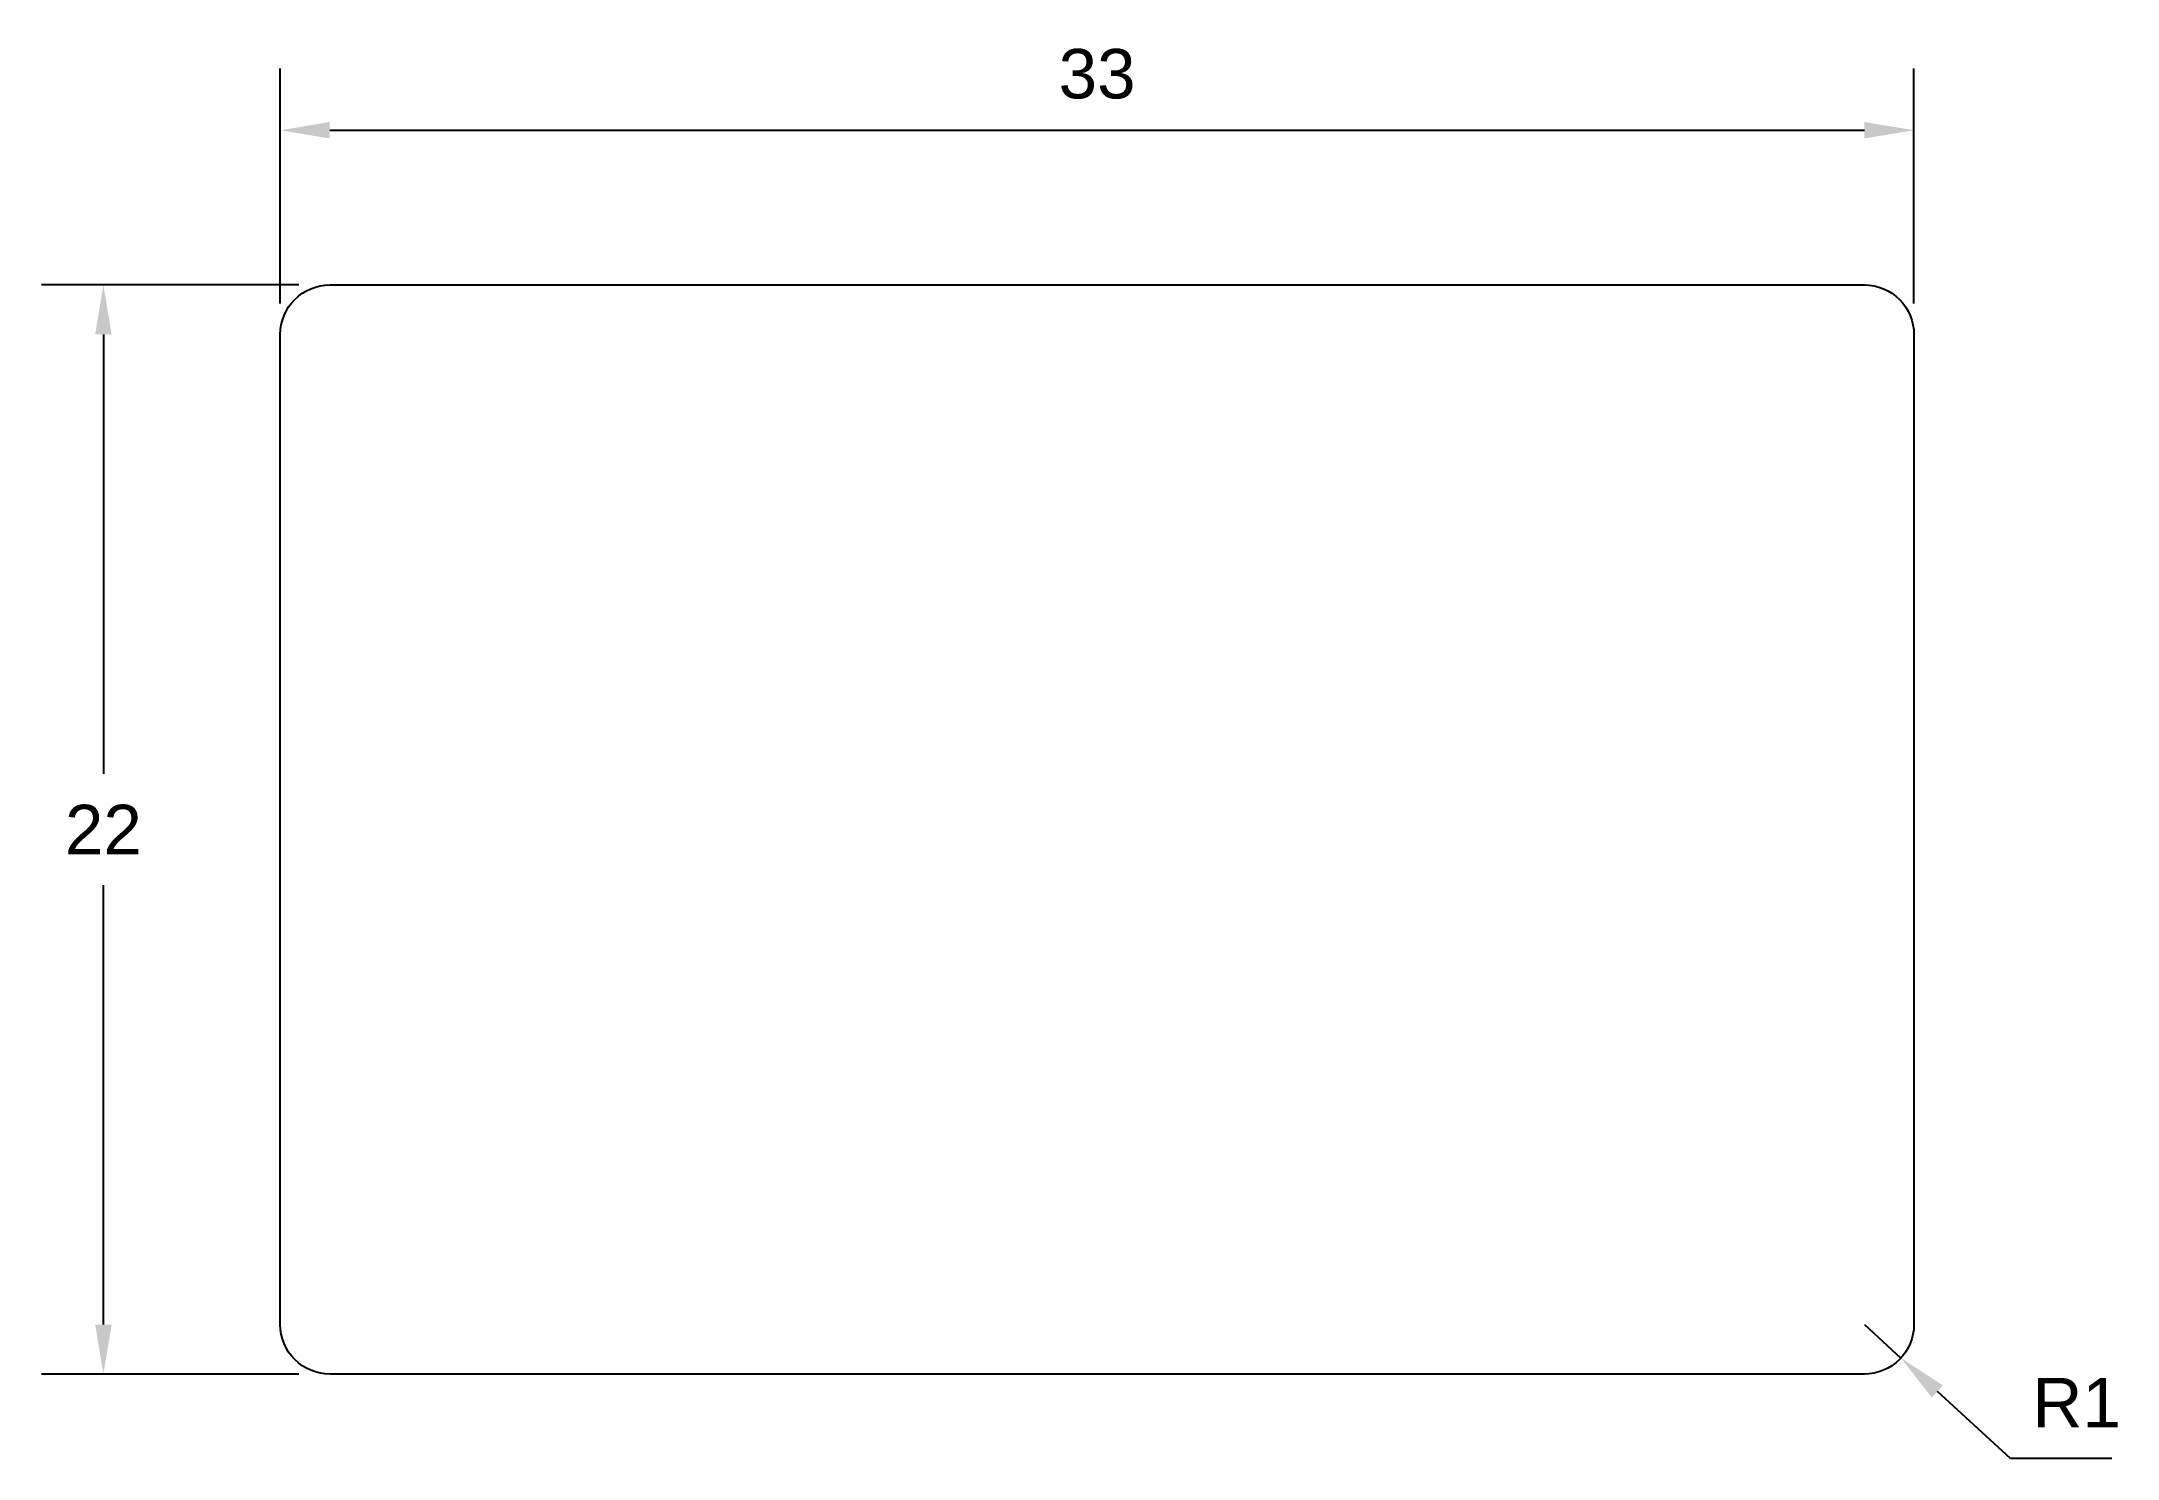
# Model space of a CAD drawing. Header units: millimetres. Extents: x -4.8 to 37.1, y -21.7 to 6.9.
import ezdxf

# ---------------------------------------------------------------- set-up
doc = ezdxf.new("R2010")
doc.units = ezdxf.units.MM
doc.styles.get("Standard").update_dxf_attribs({"font": 'arial.ttf'})
doc.dimstyles.new('ISO-25', dxfattribs={"dimtxt": 1, "dimasz": 1, "dimexe": 1.25, "dimexo": 0.625, "dimtad": 1, "dimtih": 1, "dimtoh": 1, "dimtxsty": 'Standard', "dimcen": 2.5, "dimadec": 0, "dimazin": 0, "dimtfac": 1, "dimtmove": 0, "dimatfit": 3, "dimfxl": 1, "dimarcsym": 0})

# ---------------------------------------------------------------- blocks, each defined once
blk = doc.blocks.new('*D5')
at = {"color": 0, "lineweight": -2, "transparency": 16777216}
for p, q in [((0.375, 2), (-4.823, 2)), ((-3.573, 1), (-3.573, -7.873)), ((-3.573, -19), (-3.573, -10.127)), ((0.375, -20), (-4.823, -20))]:
    blk.add_line(p, q, dxfattribs=at)
at = {"color": 0, "transparency": 16777216}
for points in [[(-3.739, 1), (-3.406, 1), (-3.573, 2)], [(-3.739, -19), (-3.406, -19), (-3.573, -20)]]:
    blk.add_solid(points, dxfattribs=at)
at = {"layer": 'Defpoints', "color": 0, "transparency": 16777216}
for p in [(1, 2), (-3.573, -20), (1, -20)]:
    blk.add_point(p, dxfattribs=at)
at = {"color": 0, "transparency": 16777216, "insert": (-3.573, -9), "char_height": 1, "attachment_point": 5}
blk.add_mtext('22', dxfattribs=at)
blk = doc.blocks.new('*D6')
at = {"color": 0, "lineweight": -2, "transparency": 16777216}
for p, q in [((0, 1.625), (0, 6.374)), ((33, 1.625), (33, 6.374)), ((1, 5.124), (32, 5.124))]:
    blk.add_line(p, q, dxfattribs=at)
at = {"color": 0, "transparency": 16777216}
for points in [[(1, 5.291), (1, 4.958), (0, 5.124)], [(32, 5.291), (32, 4.958), (33, 5.124)]]:
    blk.add_solid(points, dxfattribs=at)
at = {"layer": 'Defpoints', "color": 0, "transparency": 16777216}
for p in [(33, 5.124), (0, 1), (33, 1)]:
    blk.add_point(p, dxfattribs=at)
at = {"color": 0, "transparency": 16777216, "insert": (16.5, 6.26), "char_height": 1, "attachment_point": 5}
blk.add_mtext('33', dxfattribs=at)
blk = doc.blocks.new('*D7')
at = {"color": 0, "lineweight": -2, "transparency": 16777216}
for p, q in [((32, -19), (32.737, -19.675)), ((34.953, -21.704), (33.475, -20.351)), ((36.997, -21.704), (34.953, -21.704))]:
    blk.add_line(p, q, dxfattribs=at)
at = {"color": 0, "transparency": 16777216}
blk.add_solid([(33.587, -20.228), (33.362, -20.474), (32.737, -19.675)], dxfattribs=at)
at = {"layer": 'Defpoints', "color": 0, "transparency": 16777216}
for p in [(32, -19), (32.737, -19.675)]:
    blk.add_point(p, dxfattribs=at)
at = {"color": 0, "transparency": 16777216, "insert": (36.288, -20.577), "char_height": 1, "attachment_point": 5}
blk.add_mtext('R1', dxfattribs=at)

msp = doc.modelspace()

# ---------------------------------------------------------------- linework, layer by layer
msp.add_lwpolyline([(1, 2), (32, 2, -0.414214), (33, 1), (33, -19, -0.414214), (32, -20), (1, -20, -0.414214), (0, -19), (0, 1, -0.414214)], format="xyb", close=True)

# ---------------------------------------------------------------- dimensions: what is measured, and where the dimension line sits
dim = msp.add_linear_dim(base=(33, 5.124), p1=(0, 1), p2=(33, 1), angle=180, dimstyle='ISO-25')
dim.commit()
dim.dimension.update_dxf_attribs({"geometry": '*D6', "text_midpoint": (16.5, 5.124), "dimtype": 160})
dim = msp.add_linear_dim(base=(-3.573, -20), p1=(1, 2), p2=(1, -20), angle=90, dimstyle='ISO-25')
dim.commit()
dim.dimension.update_dxf_attribs({"geometry": '*D5', "text_midpoint": (-3.573, -9)})
dim = msp.add_radius_dim(center=(32, -19), mpoint=(32.737, -19.675), dimstyle='ISO-25')
dim.commit()
dim.dimension.update_dxf_attribs({"geometry": '*D7', "text_midpoint": (36.288, -20.577)})

doc.saveas('drawing.dxf')
